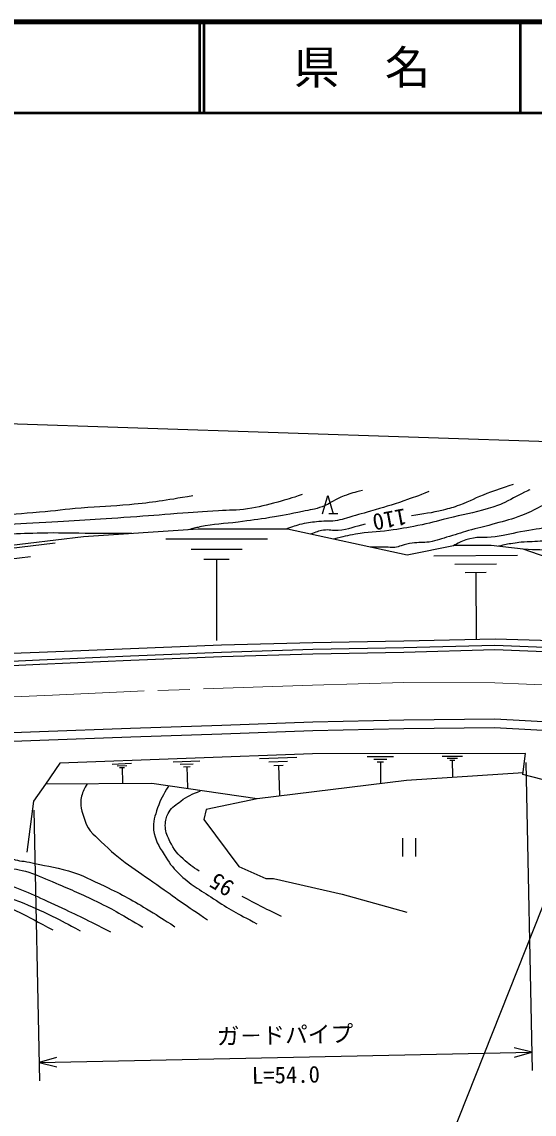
# Model space of a CAD drawing. Units: millimetres, scale not verified. Extents: x 40000 to 680000, y 20000 to 380000.
# Drawn here: x 278250 to 334529, y 260070 to 380000 of the extents above; entities that cross this region are included whole.
import ezdxf
from ezdxf.enums import TextEntityAlignment as Align

# ---------------------------------------------------------------- set-up
doc = ezdxf.new("R2010")
doc.units = ezdxf.units.MM
doc.header["$LTSCALE"] = 1000
doc.linetypes.add('CHAIN', pattern=[18.5, 12, -1.5, 3.5, -1.5])
for name, color, linetype, lineweight in [('M-BGD', 7, 'Continuous', 25), ('M-BMK', 2, 'CHAIN', 13), ('M-STR-STRC', 7, 'Continuous', 25), ('M-TTL', 2, 'Continuous', 140), ('M-TTL-LINE', 7, 'Continuous', 50)]:
    doc.layers.add(name, color=color, linetype=linetype, lineweight=lineweight)
doc.layers.add('M-TTL-TXT', color=7, linetype='Continuous')
doc.styles.add('@ＭＳ ゴシック', font='')
doc.styles.add('ＭＳ ゴシック', font='')
doc.styles.get('@ＭＳ ゴシック').set_extended_font_data('@MS Gothic')
doc.styles.get('ＭＳ ゴシック').set_extended_font_data('MS Gothic')

msp = doc.modelspace()

# ---------------------------------------------------------------- linework, layer by layer
at = {"layer": 'M-BGD'}
for p, q in [((469131, 329471), (60729, 343036)), ((311263, 325983), (311863, 327983)), ((311863, 327983), (312463, 325983)), ((312963, 325983), (311963, 325983)), ((270556, 321420), (281909, 322787)), ((294065, 323221), (305229, 323221)), ((296856, 322104), (302438, 322104)), ((323490, 321366), (332704, 321432)), ((273531, 320627), (279208, 321310)), ((298252, 320988), (301042, 320988)), ((299647, 320988), (299647, 312057)), ((325800, 320461), (330407, 320494)), ((326958, 319548), (329262, 319564)), ((328110, 319556), (328162, 312185)), ((294884, 298759), (297809, 298868)), ((304359, 299111), (308457, 299264)), ((305399, 298740), (307448, 298816)), ((316179, 299343), (319083, 299350)), ((316906, 299055), (318357, 299058)), ((317269, 298765), (317995, 298767)), ((317632, 298766), (317638, 296443)), ((324418, 299363), (326651, 299369)), ((324977, 299141), (326093, 299144)), ((325256, 298919), (325814, 298920)), ((325535, 298919), (325540, 297133)), ((333598, 298686), (334317, 264881)), ((288187, 298510), (290296, 298589)), ((288722, 298319), (289776, 298358)), ((288993, 298118), (289521, 298138)), ((289257, 298128), (289320, 296441)), ((295626, 298494), (297089, 298548)), ((296003, 298215), (296734, 298242)), ((296368, 298228), (296455, 295888)), ((305927, 298349), (306951, 298387)), ((306439, 298368), (306561, 295090)), ((279565, 293446), (280198, 263728)), ((320048, 290355), (320048, 288355)), ((321548, 288355), (321548, 290355)), ((280155, 265728), (334275, 266880)), ((282075, 266287), (280155, 265728)), ((334275, 266880), (332332, 267357)), ((332355, 266322), (334275, 266880)), ((280155, 265728), (282097, 265252))]:
    msp.add_line(p, q, dxfattribs=at)
for points in [[(378376, 307739), (346513, 317532), (333314, 322099), (329819, 322516), (325856, 322488), (320570, 321445), (307415, 324288), (297638, 324288), (285026, 323464), (275923, 322368), (270836, 321742), (266350, 320647), (262437, 318117), (259985, 315978), (254539, 309708)], [(378376, 307739), (370323, 309057), (360320, 310519), (354630, 311325), (350229, 311536), (340205, 311939), (330232, 312227), (320214, 312020), (310210, 311818), (300194, 311551), (290193, 311145), (280167, 310745), (270169, 310378), (260162, 309948), (254539, 309708)], [(410221, 301393), (400209, 303217), (390194, 304862), (380209, 306506), (370182, 308147), (360188, 309607), (354543, 310407), (350184, 310616), (340225, 311126), (330198, 311532), (320201, 311270), (310206, 311072), (300193, 310766), (290194, 310371), (280207, 309919), (270210, 309458)], [(410127, 300907), (400124, 302729), (390113, 304373), (380129, 306017), (370106, 307657), (360118, 309117), (354496, 309914), (350159, 310121), (340203, 310631), (330194, 311036), (320213, 310774), (310219, 310576), (300211, 310271), (290215, 309876), (280229, 309424), (270232, 308963)], [(410211, 293268), (400203, 295333), (390197, 297012), (380206, 298497), (370200, 299979), (360197, 301167), (350192, 302301), (340201, 302894), (330193, 303450), (320204, 303324), (310201, 303095), (300204, 302754), (290195, 302424), (280205, 302040), (270200, 301695)], [(410013, 292340), (400029, 294400), (390049, 296075), (380066, 297559), (370075, 299038), (360087, 300224), (350111, 301356), (340147, 301947), (330172, 302500), (320221, 302375), (310228, 302146), (300235, 301805), (290229, 301476), (280239, 301092), (270238, 300747)], [(333576, 299686), (310197, 299628), (282440, 298597)], [(335419, 296824), (333295, 297374), (333576, 299686)], [(282440, 298597), (280842, 296301), (279544, 294446), (278803, 288818)], [(333318, 297557), (320516, 296695), (304083, 294686), (292528, 296356), (280842, 296301)], [(304083, 294686), (298490, 293522), (298247, 292433), (302098, 287271), (305043, 285938), (305889, 285961), (313425, 284225), (320537, 282260)]]:
    msp.add_lwpolyline(points, dxfattribs=at)
for points, knots in [([(334059, 328620), (333949, 328571), (333921, 328557), (333833, 328516), (332825, 328047), (332300, 327703), (331294, 327229), (330614, 326908), (330203, 326795), (329486, 326568), (327766, 326024), (326752, 325899), (324999, 325473), (323736, 325165), (323038, 324949), (321765, 324690), (320529, 324439), (319830, 324329), (318582, 324151), (317149, 323946), (316319, 324021), (314896, 323751), (313950, 323572), (313611, 323497), (312495, 323190)], [0, 0, 0, 0, 1, 1, 1, 2, 2, 2, 3, 3, 3, 4, 4, 4, 5, 5, 5, 6, 6, 6, 7, 7, 7, 8, 8, 8, 8]), ([(332237, 329205), (330843, 328765), (330454, 328640), (329333, 328214), (328136, 327759), (327515, 327381), (326316, 326932), (325638, 326677), (325246, 326565), (324542, 326392), (323194, 326061), (322413, 325997), (321047, 325749)], [0, 0, 0, 0, 1, 1, 1, 2, 2, 2, 3, 3, 3, 4, 4, 4, 4]), ([(297023, 327950), (293724, 327415), (292808, 327246), (290085, 326984), (288011, 326785), (286839, 326795), (284763, 326619), (282967, 326467), (281969, 326304), (280173, 326150), (278199, 325981), (277090, 325931), (275112, 325811), (273215, 325695), (272155, 325566), (270255, 325535), (269498, 325523), (269074, 325652), (268319, 325605), (267067, 325527), (266390, 325264), (265142, 325141), (263223, 324952), (262141, 324928), (260215, 324817), (258023, 324690), (256789, 324706), (254600, 324533), (252882, 324397), (251926, 324254), (250212, 324080), (248208, 323877), (247085, 323762), (245079, 323570), (243175, 323389), (242110, 323259), (240202, 323127), (238245, 322991), (237139, 323069), (235185, 322892), (233247, 322717), (232172, 322511), (230246, 322231), (228334, 321953), (227270, 321754), (225360, 321466), (223331, 321161), (222189, 321026), (220160, 320718), (218290, 320435), (217247, 320246), (215378, 319953), (213837, 319712), (212987, 319455), (211431, 319345), (210753, 319297), (210513, 319276), (209693, 319268)], [0, 0, 0, 0, 1, 1, 1, 2, 2, 2, 3, 3, 3, 4, 4, 4, 5, 5, 5, 6, 6, 6, 7, 7, 7, 8, 8, 8, 9, 9, 9, 10, 10, 10, 11, 11, 11, 12, 12, 12, 13, 13, 13, 14, 14, 14, 15, 15, 15, 16, 16, 16, 17, 17, 17, 18, 18, 18, 19, 19, 19, 19]), ([(309057, 328090), (307785, 327676), (307429, 327566), (306371, 327281), (305080, 326933), (304353, 326734), (303032, 326525), (301802, 326330), (301093, 326400), (299850, 326316), (298077, 326197), (297084, 326130), (295311, 326003), (293303, 325859), (292181, 325750), (290173, 325612), (286262, 325342), (284069, 325218), (280156, 324986), (276275, 324755), (274098, 324686), (270218, 324438), (266293, 324187), (264097, 324011), (260176, 323708), (256313, 323409), (254147, 323263), (250290, 322899), (246323, 322525), (244108, 322246), (240143, 321856), (238198, 321664), (237111, 321524), (235161, 321386), (233228, 321250), (232131, 321346), (230205, 321125), (228009, 320874), (226800, 320573), (224623, 320186), (222888, 319878), (221938, 319572), (220189, 319352), (218850, 319183), (218095, 319046), (216746, 319065), (215827, 319077), (215315, 319283), (214398, 319221), (214043, 319197), (213850, 319122), (213511, 319013), (213159, 318898), (213032, 318834), (212638, 318640)], [0, 0, 0, 0, 1, 1, 1, 2, 2, 2, 3, 3, 3, 4, 4, 4, 5, 5, 5, 6, 6, 6, 7, 7, 7, 8, 8, 8, 9, 9, 9, 10, 10, 10, 11, 11, 11, 12, 12, 12, 13, 13, 13, 14, 14, 14, 15, 15, 15, 16, 16, 16, 17, 17, 17, 18, 18, 18, 18]), ([(315672, 328557), (314723, 328323), (314425, 328237), (313655, 327948), (312670, 327580), (312218, 327144), (311238, 326766), (310423, 326452), (309917, 326429), (309064, 326244), (307679, 325944), (306896, 325804), (305499, 325566), (304147, 325336), (303381, 325263), (302021, 325079), (300379, 324857), (299430, 324905), (297813, 324540), (297299, 324424), (297113, 324390), (296503, 324214)], [0, 0, 0, 0, 1, 1, 1, 2, 2, 2, 3, 3, 3, 4, 4, 4, 5, 5, 5, 6, 6, 6, 7, 7, 7, 7]), ([(322958, 328418), (321659, 327911), (321303, 327780), (320228, 327409), (318804, 326919), (317985, 326708), (316541, 326279), (315511, 325973), (314933, 325805), (313898, 325514), (313525, 325409), (313322, 325326), (312942, 325253), (312153, 325103), (311688, 325220), (310890, 325131), (310153, 325049), (309734, 325023), (309012, 324853), (308310, 324688), (308055, 324592), (307255, 324288)], [0, 0, 0, 0, 1, 1, 1, 2, 2, 2, 3, 3, 3, 4, 4, 4, 5, 5, 5, 6, 6, 6, 7, 7, 7, 7]), ([(337546, 328080), (336467, 327428), (336163, 327239), (335239, 326770), (334429, 326359), (333974, 326126), (333129, 325796), (332029, 325367), (331377, 325228), (330242, 324903), (329239, 324616), (328662, 324510), (327657, 324231), (326696, 323964), (326169, 323776), (325211, 323500), (324348, 323253), (323884, 323021), (322996, 322886), (322279, 322777), (321861, 322865), (321142, 322770), (320661, 322707), (320405, 322601), (319936, 322480), (319654, 322408), (319507, 322315), (319217, 322283), (318834, 322241), (318617, 322318), (318232, 322330), (317561, 322350), (317338, 322339), (316514, 322321)], [0, 0, 0, 0, 1, 1, 1, 2, 2, 2, 3, 3, 3, 4, 4, 4, 5, 5, 5, 6, 6, 6, 7, 7, 7, 8, 8, 8, 9, 9, 9, 10, 10, 10, 11, 11, 11, 11]), ([(346358, 327832), (345800, 327400), (345626, 327271), (345123, 326962), (344551, 326611), (344219, 326420), (343593, 326180), (342515, 325766), (341882, 325609), (340758, 325345), (339198, 324978), (338303, 324869), (336724, 324597), (335464, 324381), (334748, 324318), (333489, 324093), (332215, 323866), (331520, 323632), (330238, 323450), (328994, 323273), (328218, 323550), (327038, 323119), (326454, 322906), (326198, 322804), (325599, 322437)], [0, 0, 0, 0, 1, 1, 1, 2, 2, 2, 3, 3, 3, 4, 4, 4, 5, 5, 5, 6, 6, 6, 7, 7, 7, 8, 8, 8, 8]), ([(352783, 326389), (351573, 325819), (351232, 325645), (350201, 325261), (349459, 324984), (349047, 324808), (348279, 324615), (346231, 324099), (345006, 324227), (342906, 324006), (341828, 323893), (341215, 323913), (340141, 323763), (338334, 323510), (337347, 323192), (335533, 322998), (334586, 322896), (334046, 322949), (333098, 322858), (332743, 322825), (332546, 322791), (332194, 322737), (331569, 322641), (331363, 322588), (330607, 322422)], [0, 0, 0, 0, 1, 1, 1, 2, 2, 2, 3, 3, 3, 4, 4, 4, 5, 5, 5, 6, 6, 6, 7, 7, 7, 8, 8, 8, 8]), ([(290343, 323811), (287831, 323824), (287203, 323827), (285190, 323838), (283336, 323848), (282297, 323908), (280443, 323864), (277629, 323797), (276055, 323694), (273244, 323551), (271766, 323476), (270937, 323453), (269462, 323342), (267044, 323161), (265698, 322964), (263280, 322795), (261001, 322635), (259714, 322702), (257437, 322508), (255644, 322355), (254669, 321987), (252872, 321882), (251855, 321822), (251281, 321991), (250264, 321934), (248952, 321860), (248231, 321661), (246925, 321517), (245114, 321316), (244099, 321210), (242282, 321073), (241021, 320978), (240303, 321072), (239048, 320917), (237570, 320734), (236763, 320496), (235292, 320265), (234235, 320099), (233641, 320022), (232579, 319899), (231084, 319726), (230238, 319713), (228745, 319534), (226965, 319321), (225976, 319137), (224206, 318856), (222471, 318580), (221493, 318454), (219772, 318100), (218884, 317917), (218590, 317857), (217505, 317600)], [0, 0, 0, 0, 1, 1, 1, 2, 2, 2, 3, 3, 3, 4, 4, 4, 5, 5, 5, 6, 6, 6, 7, 7, 7, 8, 8, 8, 9, 9, 9, 10, 10, 10, 11, 11, 11, 12, 12, 12, 13, 13, 13, 14, 14, 14, 15, 15, 15, 16, 16, 16, 17, 17, 17, 17]), ([(315961, 324838), (314795, 324601), (314178, 324255), (312993, 324154), (312366, 324101), (312003, 324276), (311382, 324177), (310813, 324087), (310577, 323993), (309976, 323734)], [0, 0, 0, 0, 1, 1, 1, 2, 2, 2, 3, 3, 3, 3]), ([(344785, 322837), (342974, 322607), (341958, 322492), (340142, 322316), (338819, 322187), (338079, 322072), (336751, 322029), (335409, 321985), (334934, 322011), (333314, 322099)], [0, 0, 0, 0, 1, 1, 1, 2, 2, 2, 3, 3, 3, 3]), ([(285422, 296322), (285081, 295807), (284967, 295530), (284822, 294971), (284562, 293967), (284848, 293326), (285162, 292337), (285569, 291052), (286360, 290590), (287327, 289650), (289506, 287531), (291066, 286730), (293535, 284955), (295508, 283536), (296164, 283083), (298647, 281408)], [0, 0, 0, 0, 1, 1, 1, 2, 2, 2, 3, 3, 3, 4, 4, 4, 5, 5, 5, 5]), ([(254265, 295650), (255373, 295512), (255705, 295442), (256618, 295255), (258456, 294877), (259432, 294441), (261209, 293840), (262685, 293341), (263551, 293138), (264942, 292438), (266040, 291885), (266557, 291399), (267632, 290803), (268437, 290356), (268886, 290095), (269730, 289725), (271471, 288962), (272460, 288562), (274251, 287928), (275044, 287647), (275485, 287476), (276297, 287256), (277347, 286970), (277978, 286973), (279010, 286630), (280199, 286234), (280832, 285922), (281984, 285430), (283756, 284672), (284759, 284266), (286487, 283413), (288516, 282411), (289185, 281998), (291548, 280595)], [0, 0, 0, 0, 1, 1, 1, 2, 2, 2, 3, 3, 3, 4, 4, 4, 5, 5, 5, 6, 6, 6, 7, 7, 7, 8, 8, 8, 9, 9, 9, 10, 10, 10, 11, 11, 11, 11]), ([(294372, 296089), (293739, 295069), (293492, 294690), (293169, 293693), (292873, 292777), (292600, 292222), (292726, 291267), (292875, 290136), (293270, 289549), (293874, 288581), (294412, 287718), (294737, 287230), (295465, 286520), (296791, 285227), (297753, 284750), (299299, 283729), (301097, 282542), (301777, 282194), (304072, 280964)], [0, 0, 0, 0, 1, 1, 1, 2, 2, 2, 3, 3, 3, 4, 4, 4, 5, 5, 5, 6, 6, 6, 6]), ([(297724, 286748), (297002, 287227), (296600, 287511), (295967, 288104), (295175, 288846), (294782, 289369), (294350, 290365), (294091, 290962), (293976, 291349), (294020, 291999), (294054, 292511), (294141, 292820), (294420, 293251), (294794, 293830), (295168, 294031), (295718, 294445), (296483, 295022), (296872, 295152), (297891, 295581)], [0, 0, 0, 0, 1, 1, 1, 2, 2, 2, 3, 3, 3, 4, 4, 4, 5, 5, 5, 6, 6, 6, 6]), ([(247608, 293716), (249113, 293195), (249493, 293062), (250700, 292638), (252914, 291861), (254152, 291422), (256358, 290621), (257887, 290065), (258753, 289775), (260264, 289172), (261407, 288716), (262032, 288422), (263174, 287966), (263675, 287766), (263944, 287619), (264461, 287468), (265722, 287098), (266456, 287000), (267730, 286679), (268722, 286430), (269279, 286292), (270257, 285995), (271555, 285602), (272263, 285323), (273550, 284894), (275279, 284317), (276277, 284077), (277978, 283422), (279412, 282870), (280192, 282496), (281572, 281822), (282790, 281227), (283193, 281010), (284644, 280210)], [0, 0, 0, 0, 1, 1, 1, 2, 2, 2, 3, 3, 3, 4, 4, 4, 5, 5, 5, 6, 6, 6, 7, 7, 7, 8, 8, 8, 9, 9, 9, 10, 10, 10, 11, 11, 11, 11]), ([(243560, 292623), (244979, 292236), (245342, 292139), (246486, 291840), (247937, 291461), (248763, 291303), (250208, 290901), (252400, 290292), (253605, 289867), (255783, 289207), (257495, 288688), (258444, 288361), (260168, 287882), (261284, 287572), (261924, 287452), (263043, 287152), (264479, 286767), (265288, 286557), (266695, 286074), (267255, 285881), (267532, 285673), (268097, 285494), (268841, 285259), (269293, 285262), (270045, 285054), (271864, 284549), (272885, 284261), (274659, 283616), (277494, 282586), (278451, 281999), (281638, 280312)], [0, 0, 0, 0, 1, 1, 1, 2, 2, 2, 3, 3, 3, 4, 4, 4, 5, 5, 5, 6, 6, 6, 7, 7, 7, 8, 8, 8, 9, 9, 9, 10, 10, 10, 10]), ([(275952, 289181), (276334, 288724), (276536, 288542), (276999, 288250), (277711, 287803), (278269, 287923), (279086, 287729), (280752, 287332), (281722, 287256), (283364, 286772), (284990, 286293), (285830, 285809), (287363, 285086), (289348, 284150), (290427, 283548), (292302, 282408), (293390, 281746), (293759, 281518), (295050, 280651)], [0, 0, 0, 0, 1, 1, 1, 2, 2, 2, 3, 3, 3, 4, 4, 4, 5, 5, 5, 6, 6, 6, 6]), ([(288020, 280040), (285293, 281437), (284552, 281816), (282282, 282857), (279960, 283922), (278683, 284594), (276265, 285419), (274715, 285948), (273795, 286074), (272219, 286520), (270261, 287074), (269143, 287319), (267223, 287992)], [0, 0, 0, 0, 1, 1, 1, 2, 2, 2, 3, 3, 3, 4, 4, 4, 4])]:
    msp.add_open_spline(points, degree=3, knots=knots, dxfattribs=at)
msp.add_open_spline([(306766, 281774), (304682, 282795), (304116, 283078), (302454, 283983)], degree=3, dxfattribs=at)
at = {"layer": 'M-BMK'}
msp.add_lwpolyline([(410209, 297404), (400208, 299268), (390203, 301120), (380195, 302837), (368449, 304435), (359464, 305421), (350210, 306319), (340199, 307025), (330200, 307413), (320217, 307451), (310194, 307187), (290208, 306482), (281606, 306067), (261613, 305252), (253628, 304899), (230176, 303906), (190203, 301832), (137795, 298824), (122826, 298317), (107803, 297768), (82847, 296486), (70210, 295920), (60630, 295255)], dxfattribs=at)
at = {"layer": 'M-STR-STRC'}
msp.add_line((343067, 302106), (325339, 257381), dxfattribs=at)
at = {"layer": 'M-TTL'}
msp.add_line((680000, 380000), (40000, 380000), dxfattribs=at)
at = {"layer": 'M-TTL-LINE'}
for p, q in [((297750, 380000), (297750, 370000)), ((298250, 380000), (298250, 370000)), ((333000, 380000), (333000, 370000)), ((40000, 370000), (680000, 370000))]:
    msp.add_line(p, q, dxfattribs=at)

# ---------------------------------------------------------------- texts
at = {"layer": 'M-BGD', "style": 'ＭＳ ゴシック'}
for s, rotation, p in [('110', 190.755, (318640, 325347)), ('95', 149.022, (300201, 285261))]:
    msp.add_text(s, height=1833, rotation=rotation, dxfattribs=at).set_placement(p, align=Align.MIDDLE_CENTER)
msp.add_text('ガ－ドパイプ', height=1833, rotation=1.22, dxfattribs=at).set_placement((307194, 267304), align=Align.BOTTOM_CENTER)
at = {"layer": 'M-BGD', "style": '@ＭＳ ゴシック'}
msp.add_text('L=54.0', height=1833, rotation=1.22, dxfattribs=at).set_placement((307236, 265304), align=Align.TOP_CENTER)
at = {"layer": 'M-TTL-TXT', "style": 'ＭＳ ゴシック'}
msp.add_text('県\u3000名', height=3666, dxfattribs=at).set_placement((315625, 375000), align=Align.MIDDLE_CENTER)

doc.saveas('drawing.dxf')
